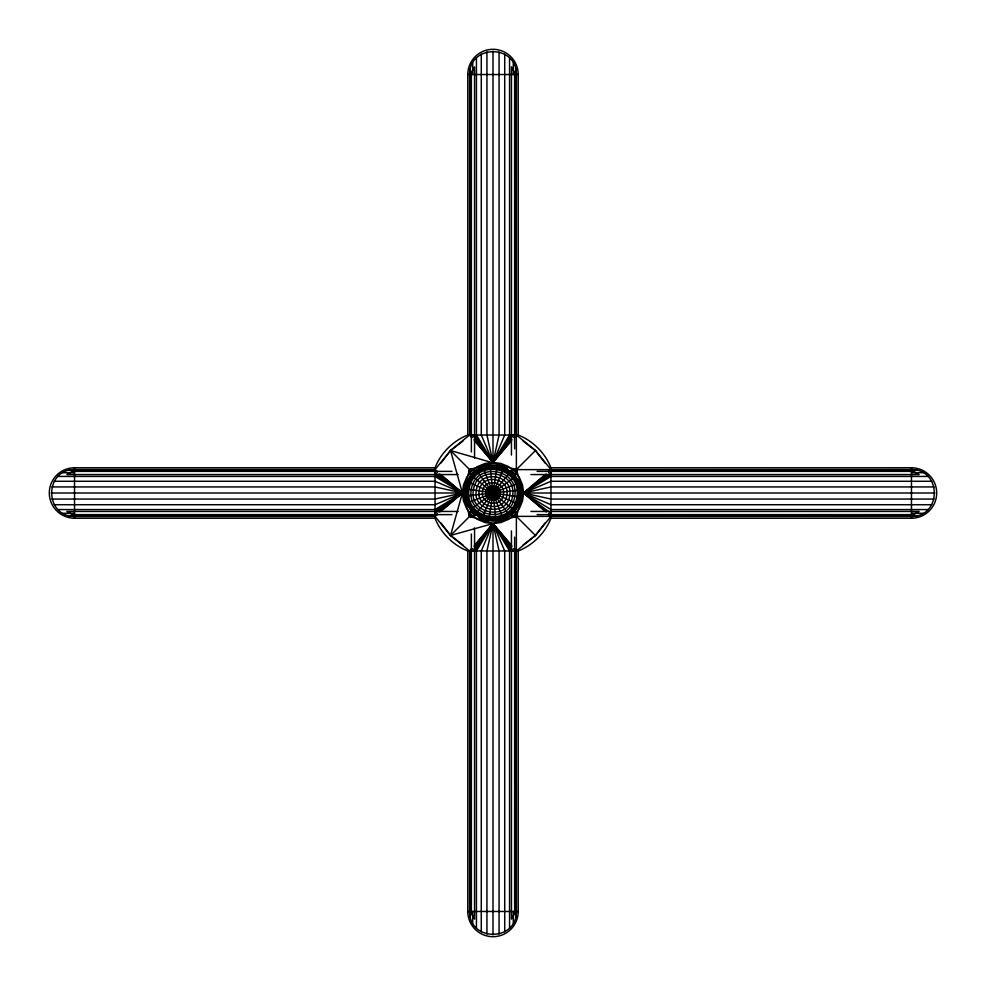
<?xml version="1.0" encoding="UTF-8"?>
<svg xmlns="http://www.w3.org/2000/svg" width="986" height="986" viewBox="0 0 986 986"><rect width="100%" height="100%" fill="white"/><g stroke="black" fill="none" stroke-linecap="round" stroke-linejoin="round"><path stroke-width="1.48" d="M437.316 471.518L435.036 469.57L74.529 469.57C44.111 469.262 44.111 516.738 74.529 516.43L435.036 516.43L450.54 535.46L493 523.591L500.913 522.543L508.295 519.486L514.63 514.63L519.486 508.295L522.543 500.913L523.591 493L516.368 469.632L516.43 74.529C516.738 44.111 469.262 44.111 469.57 74.529L469.57 435.036L471.518 437.316M469.57 550.964L450.54 535.46L462.409 493L463.457 485.087L466.514 477.705L471.37 471.37L477.705 466.514L485.087 463.457L493 462.409L500.913 463.457L508.295 466.514L514.63 471.37L519.486 477.705L522.543 485.087L523.591 493L516.368 516.368L516.43 911.471C516.738 941.889 469.262 941.889 469.57 911.471L469.57 550.964L471.518 548.684M473.822 471.37L472.59 473.49L470.741 473.736A2.453 2.453 0 0 0 473.736 470.741L474.981 471.37M473.822 514.63L473.736 515.259A2.453 2.453 0 0 0 470.741 512.264L472.59 512.51L473.822 514.63L474.981 514.63M512.178 471.37L512.264 470.741A2.453 2.453 0 0 0 515.259 473.736L513.41 473.49L512.178 471.37L511.019 471.37M512.178 514.63L512.893 512.893L515.259 512.264A2.453 2.453 0 0 0 512.264 515.259L511.019 514.63M469.57 435.036L450.54 450.54L462.409 493L463.457 500.913L466.514 508.295L471.37 514.63L477.705 519.486L485.087 522.543L493 523.591L516.368 516.368L911.471 516.43C941.889 516.738 941.889 469.262 911.471 469.57L516.368 469.632L450.54 450.54L435.036 469.57M488.723 520.657L497.277 465.343M440.742 511.549L462.409 493L469.632 469.632L493 462.409L511.549 440.742M435.036 467.771C440.754 453.116 453.116 440.754 467.771 435.036L518.229 435.036C532.884 440.754 545.246 453.116 550.964 467.771L550.964 518.229C545.246 532.884 532.884 545.246 518.229 550.964L467.771 550.964C453.116 545.246 440.754 532.884 435.036 518.229L435.036 467.771L74.529 467.771A25.229 25.229 0 0 0 49.3 493A25.229 25.229 0 0 0 74.529 518.229L435.072 518.229M468.88 478.346C449.517 509.466 498.411 539.169 517.12 507.654C536.483 476.534 487.589 446.831 468.88 478.346A28.224 28.224 0 0 0 465.232 487.959M481.71 518.611L504.29 467.389M511.438 435.036L493 462.409L474.451 440.742M474.562 550.964L493 523.591L511.549 545.258M513.287 435.036L493 462.409L474.143 439.596M472.713 550.964L493 523.591L511.857 546.404M441.001 462.976L450.54 450.54L462.976 441.001M514.482 548.684L516.43 550.964L535.46 535.46L544.999 523.024M523.024 544.999L535.46 535.46L550.964 516.43L548.684 514.482M511.857 439.596L493 462.409L472.713 435.036M513.743 437.316L515.629 435.036L515.629 68.465M472.257 548.684L470.371 550.964L470.371 917.535M474.143 546.404L493 523.591L513.287 550.964M514.482 437.316L516.43 435.036L535.46 450.54L550.964 469.57L548.684 471.518M474.451 545.258L493 523.591L511.438 550.964M441.001 523.024L450.54 535.46L469.632 516.368L493 523.591L509.565 550.964L509.565 928.036M516.368 469.632L535.46 450.54L523.024 441.001M435.036 516.43L437.316 514.482M545.258 474.451L523.591 493L545.258 511.549M437.316 513.743L435.036 515.629L68.465 515.629M439.596 511.857L462.409 493L440.742 474.451M546.404 474.143L523.591 493L546.404 511.857M548.684 472.257L550.964 470.371L917.535 470.371M438.597 511.808L462.409 493L439.596 474.143M435.036 513.287L462.409 493L438.597 474.192M550.964 472.713L523.591 493L550.964 513.287M470.421 509.54L515.579 476.46M435.036 511.438L462.409 493L469.632 516.368M550.964 474.562L523.591 493L550.964 509.565L928.036 509.565M435.036 472.713L462.409 493L435.036 509.565L57.964 509.565M435.036 474.562L462.409 493L435.036 504.721L54.242 504.721M466.908 503.131L519.092 482.869M510.76 471.37L475.24 514.63M57.964 476.435L435.036 476.435L462.409 493L435.036 499.064L51.901 499.064M465.182 496.032L520.818 489.968M467.771 435.072L467.771 74.529L518.229 74.529L518.229 435.036M480.022 467.771L485.79 467.771M500.21 467.771L505.978 467.771M550.928 467.771L911.471 467.771A25.229 25.229 0 0 1 936.7 493A25.229 25.229 0 0 1 911.471 518.229L550.964 518.229M468.917 474.562L468.917 471.37A2.453 2.453 0 0 1 471.37 468.917L474.562 468.917M511.438 468.917L514.63 468.917A2.453 2.453 0 0 1 517.083 471.37L517.083 474.562M68.465 470.371L435.036 470.371L437.316 472.257M451.97 471.37L72.533 471.37L66.888 474.562L458.133 474.562M468.917 471.37L471.37 471.37L471.37 468.917M517.083 471.37L514.63 471.37L514.63 468.917M537.111 471.37L913.467 471.37L919.112 474.562L530.949 474.562M62.821 472.713L74.529 472.713M911.471 472.713L923.179 472.713M928.036 476.435L550.964 476.435L523.591 493L550.964 504.721L931.758 504.721M54.242 481.279L435.036 481.279L462.409 493L51.099 493M931.758 481.279L550.964 481.279L523.591 493L550.964 499.064L934.099 499.064M51.901 486.936L435.036 486.936L462.409 493M934.099 486.936L550.964 486.936L523.591 493L934.901 493M520.67 497.203L465.343 488.723M458.133 511.438L66.888 511.438L72.533 514.63L451.97 514.63M530.949 511.438L919.112 511.438L913.467 514.63L537.111 514.63M62.821 513.287L74.529 513.287M911.471 513.287L923.179 513.287M468.917 511.438L468.917 514.63L471.37 514.63L471.37 517.083L474.562 517.083M517.083 511.438L517.083 514.63L514.63 514.63L514.63 517.083L511.438 517.083M917.535 515.629L550.964 515.629L548.684 513.743M480.022 518.229L485.79 518.229M500.21 518.229L505.978 518.229M467.771 550.964L467.771 911.471L518.229 911.471L518.229 550.928M467.389 481.71L518.611 504.29M450.54 535.46L462.976 544.999M450.54 450.54L469.632 469.632M516.368 516.368L535.46 535.46M472.257 437.316L470.371 435.036L470.371 68.465M513.743 548.684L515.629 550.964L515.629 917.535M535.46 450.54L544.999 462.976M476.46 470.421L509.54 515.579M474.562 435.036L493 462.409L509.565 435.036L509.565 57.964M482.869 466.908L503.131 519.092M514.63 510.76L471.37 475.24M489.968 465.182L496.032 520.818M911.471 467.771L911.471 518.229M518.229 480.022L518.229 485.79M518.229 500.21L518.229 505.978M514.63 448.889L514.63 72.533L511.438 66.888L511.438 455.051M514.63 473.822L514.63 474.981M514.63 511.019L514.63 512.178M514.63 537.111L514.63 913.467L511.438 919.112L511.438 530.949M513.287 62.821L513.287 74.529M513.287 911.471L513.287 923.179M504.721 54.242L504.721 435.036L493 462.409L476.435 435.036L476.435 57.964M504.721 931.758L504.721 550.964L493 523.591L476.435 550.964L476.435 928.036M499.064 51.901L499.064 435.036L493 462.409L481.279 435.036L481.279 54.242M499.064 934.099L499.064 550.964L493 523.591L481.279 550.964L481.279 931.758M493 51.099L493 462.409L486.936 435.036L486.936 51.901M493 934.901L493 523.591L486.936 550.964L486.936 934.099M474.562 458.133L474.562 66.888L471.37 72.533L471.37 451.97M474.562 527.867L474.562 919.112L471.37 913.467L471.37 534.03M472.713 62.821L472.713 74.529M472.713 911.471L472.713 923.179M471.37 473.822L471.37 474.981M471.37 511.019L471.37 512.178M467.771 480.022L467.771 485.79M467.771 500.21L467.771 505.978M74.529 467.771L74.529 518.229M470.433 511.142A3.599 3.599 0 0 1 474.858 515.567M474.858 470.433A3.599 3.599 0 0 1 470.433 474.858M511.142 515.567A3.599 3.599 0 0 1 515.567 511.142M515.567 474.858A3.599 3.599 0 0 1 511.142 470.433M520.768 498.041A28.224 28.224 0 0 1 517.12 507.654M506.557 517.761A28.224 28.224 0 0 1 496.796 520.978M487.959 520.768A28.224 28.224 0 0 1 478.346 517.12M468.239 506.557A28.224 28.224 0 0 1 465.022 496.796M479.442 468.239A28.224 28.224 0 0 1 489.204 465.022M498.041 465.232A28.224 28.224 0 0 1 507.654 468.88M517.761 479.442A28.224 28.224 0 0 1 520.978 489.204M517.083 514.63A2.453 2.453 0 0 1 514.63 517.083M467.771 74.529A25.229 25.229 0 0 1 493 49.3A25.229 25.229 0 0 1 518.229 74.529M518.229 911.471A25.229 25.229 0 0 1 493 936.7A25.229 25.229 0 0 1 467.771 911.471M471.37 517.083A2.453 2.453 0 0 1 468.917 514.63M465.811 488.797C459.994 524.034 515.086 532.551 520.189 497.203C526.006 461.966 470.914 453.449 465.811 488.797M466.279 488.871C460.573 523.504 514.704 531.873 519.721 497.129C525.427 462.496 471.296 454.127 466.279 488.871M467.66 489.081C462.249 521.927 513.583 529.864 518.34 496.919C523.751 464.073 472.417 456.136 467.66 489.081M469.053 489.302C463.925 520.349 512.461 527.855 516.947 496.697C522.075 465.651 473.539 458.145 469.053 489.302M471.246 489.635C466.588 517.835 510.674 524.651 514.754 496.365C519.412 468.165 475.326 461.349 471.246 489.635M473.44 489.98C468.609 514.951 509.626 521.298 512.56 496.02C517.391 471.049 476.374 464.702 473.44 489.98M476.312 490.424C472.183 511.734 507.186 517.145 509.688 495.576C513.817 474.266 478.814 468.855 476.312 490.424M479.171 490.868C475.757 508.517 504.758 513.003 506.829 495.132C510.243 477.483 481.242 472.997 479.171 490.868M482.511 491.373C479.911 504.783 501.923 508.184 503.489 494.627C506.089 481.217 484.077 477.816 482.511 491.373M485.839 491.891C484.077 501.036 499.089 503.353 500.161 494.109C501.923 484.964 486.911 482.647 485.839 491.891"/></g></svg>
